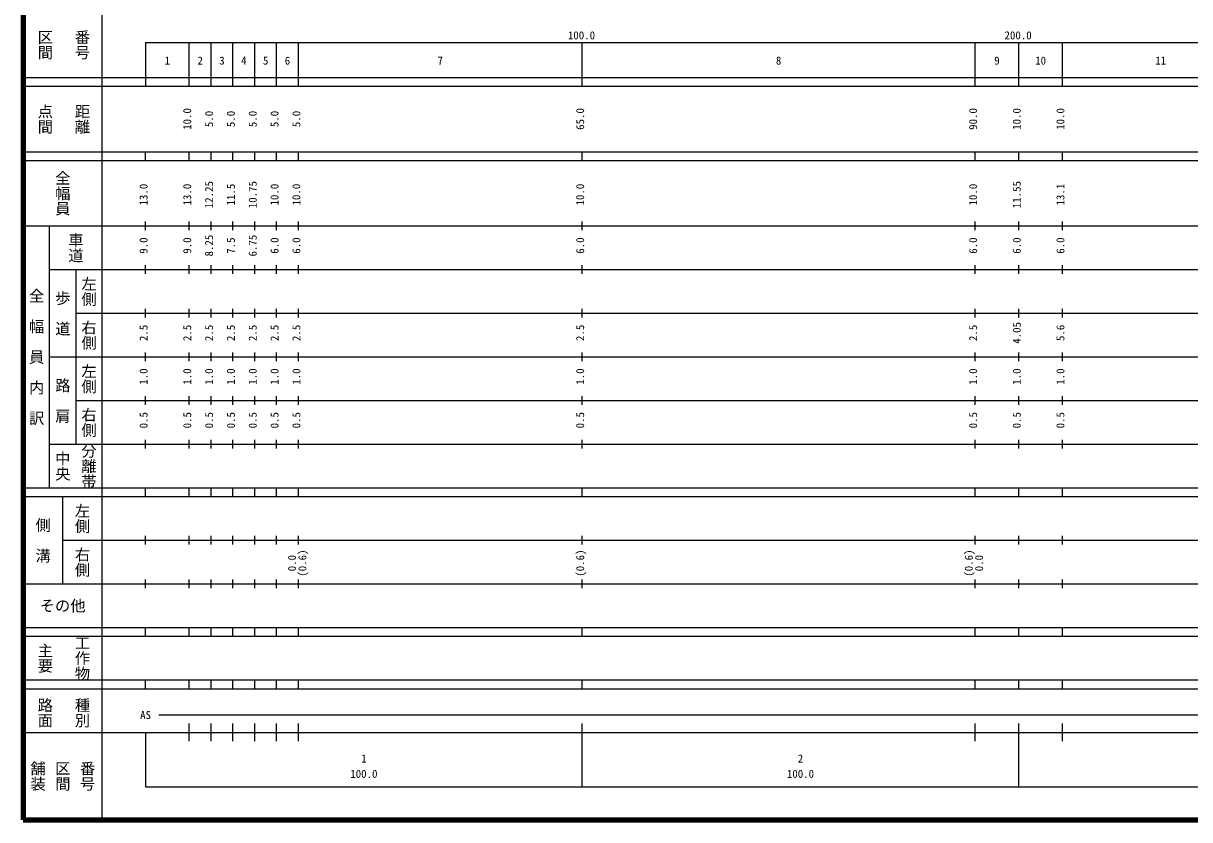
# Model space of a CAD drawing. Units: millimetres on the paper, enlarged 1000 times. Extents: x 40000 to 680000, y 20000 to 380000.
# Drawn here: x 40000 to 307144, y 20000 to 202409 of the extents above; entities that cross this region are included whole.
import ezdxf
from ezdxf.enums import TextEntityAlignment as Align

# ---------------------------------------------------------------- set-up
doc = ezdxf.new("R2010")
doc.units = ezdxf.units.MM
doc.header["$LTSCALE"] = 1000
doc.layers.add('M-TTL', color=2, linetype='Continuous', lineweight=140)
doc.layers.add('M-TTL-BAND', color=7, linetype='Continuous', lineweight=25)
doc.styles.add('@ＭＳ ゴシック', font='')
doc.styles.add('ＭＳ ゴシック', font='')
doc.styles.get('@ＭＳ ゴシック').set_extended_font_data('@MS Gothic')
doc.styles.get('ＭＳ ゴシック').set_extended_font_data('MS Gothic')

msp = doc.modelspace()

# ---------------------------------------------------------------- linework, layer by layer
at = {"layer": 'M-TTL'}
for p, q in [((40000, 380000), (40000, 20000)), ((40000, 20000), (680000, 20000))]:
    msp.add_line(p, q, dxfattribs=at)
at = {"layer": 'M-TTL-BAND'}
for p, q in [((58000, 370000), (58000, 20000)), ((68000, 198000), (579000, 198000)), ((68000, 198000), (68000, 188000)), ((78000, 188000), (78000, 198000)), ((83000, 188000), (83000, 198000)), ((88000, 188000), (88000, 198000)), ((93000, 188000), (93000, 198000)), ((98000, 188000), (98000, 198000)), ((103000, 188000), (103000, 198000)), ((168000, 188000), (168000, 198000)), ((258000, 188000), (258000, 198000)), ((268000, 188000), (268000, 198000)), ((278000, 188000), (278000, 198000)), ((40000, 190000), (579000, 190000)), ((40000, 188000), (579000, 188000)), ((40000, 173000), (579000, 173000)), ((40000, 171000), (579000, 171000)), ((68000, 171000), (68000, 173000)), ((78000, 171000), (78000, 173000)), ((83000, 171000), (83000, 173000)), ((88000, 171000), (88000, 173000)), ((93000, 171000), (93000, 173000)), ((98000, 171000), (98000, 173000)), ((103000, 171000), (103000, 173000)), ((168000, 171000), (168000, 173000)), ((258000, 171000), (258000, 173000)), ((268000, 171000), (268000, 173000)), ((278000, 171000), (278000, 173000)), ((40000, 156000), (579000, 156000)), ((46000, 96000), (46000, 156000)), ((68000, 155000), (68000, 157000)), ((78000, 155000), (78000, 157000)), ((83000, 155000), (83000, 157000)), ((88000, 155000), (88000, 157000)), ((93000, 155000), (93000, 157000)), ((98000, 155000), (98000, 157000)), ((103000, 155000), (103000, 157000)), ((168000, 155000), (168000, 157000)), ((258000, 155000), (258000, 157000)), ((268000, 155000), (268000, 157000)), ((278000, 155000), (278000, 157000)), ((68000, 145000), (68000, 147000)), ((78000, 145000), (78000, 147000)), ((83000, 145000), (83000, 147000)), ((88000, 145000), (88000, 147000)), ((93000, 145000), (93000, 147000)), ((98000, 145000), (98000, 147000)), ((103000, 145000), (103000, 147000)), ((168000, 145000), (168000, 147000)), ((258000, 145000), (258000, 147000)), ((268000, 145000), (268000, 147000)), ((278000, 145000), (278000, 147000)), ((46000, 146000), (579000, 146000)), ((52000, 146000), (52000, 106000)), ((68000, 135000), (68000, 137000)), ((78000, 135000), (78000, 137000)), ((83000, 135000), (83000, 137000)), ((88000, 135000), (88000, 137000)), ((93000, 135000), (93000, 137000)), ((98000, 135000), (98000, 137000)), ((103000, 135000), (103000, 137000)), ((168000, 135000), (168000, 137000)), ((258000, 135000), (258000, 137000)), ((268000, 135000), (268000, 137000)), ((278000, 135000), (278000, 137000)), ((52000, 136000), (579000, 136000)), ((46000, 126000), (579000, 126000)), ((68000, 125000), (68000, 127000)), ((78000, 125000), (78000, 127000)), ((83000, 125000), (83000, 127000)), ((88000, 125000), (88000, 127000)), ((93000, 125000), (93000, 127000)), ((98000, 125000), (98000, 127000)), ((103000, 125000), (103000, 127000)), ((168000, 125000), (168000, 127000)), ((258000, 125000), (258000, 127000)), ((268000, 125000), (268000, 127000)), ((278000, 125000), (278000, 127000)), ((52000, 116000), (579000, 116000)), ((68000, 115000), (68000, 117000)), ((78000, 115000), (78000, 117000)), ((83000, 115000), (83000, 117000)), ((88000, 115000), (88000, 117000)), ((93000, 115000), (93000, 117000)), ((98000, 115000), (98000, 117000)), ((103000, 115000), (103000, 117000)), ((168000, 115000), (168000, 117000)), ((258000, 115000), (258000, 117000)), ((268000, 115000), (268000, 117000)), ((278000, 115000), (278000, 117000)), ((68000, 105000), (68000, 107000)), ((78000, 105000), (78000, 107000)), ((83000, 105000), (83000, 107000)), ((88000, 105000), (88000, 107000)), ((93000, 105000), (93000, 107000)), ((98000, 105000), (98000, 107000)), ((103000, 105000), (103000, 107000)), ((168000, 105000), (168000, 107000)), ((258000, 105000), (258000, 107000)), ((268000, 105000), (268000, 107000)), ((278000, 105000), (278000, 107000)), ((46000, 106000), (579000, 106000)), ((40000, 96000), (579000, 96000)), ((40000, 94000), (579000, 94000)), ((49000, 94000), (49000, 74000)), ((68000, 94000), (68000, 96000)), ((78000, 94000), (78000, 96000)), ((83000, 94000), (83000, 96000)), ((88000, 94000), (88000, 96000)), ((93000, 94000), (93000, 96000)), ((98000, 94000), (98000, 96000)), ((103000, 94000), (103000, 96000)), ((168000, 94000), (168000, 96000)), ((258000, 94000), (258000, 96000)), ((268000, 94000), (268000, 96000)), ((278000, 94000), (278000, 96000)), ((49000, 84000), (579000, 84000)), ((68000, 83000), (68000, 85000)), ((78000, 83000), (78000, 85000)), ((83000, 83000), (83000, 85000)), ((88000, 83000), (88000, 85000)), ((93000, 83000), (93000, 85000)), ((98000, 83000), (98000, 85000)), ((103000, 83000), (103000, 85000)), ((168000, 83000), (168000, 85000)), ((258000, 83000), (258000, 85000)), ((268000, 83000), (268000, 85000)), ((278000, 83000), (278000, 85000)), ((68000, 73000), (68000, 75000)), ((78000, 73000), (78000, 75000)), ((83000, 73000), (83000, 75000)), ((88000, 73000), (88000, 75000)), ((93000, 73000), (93000, 75000)), ((98000, 73000), (98000, 75000)), ((103000, 73000), (103000, 75000)), ((168000, 73000), (168000, 75000)), ((258000, 73000), (258000, 75000)), ((268000, 73000), (268000, 75000)), ((278000, 73000), (278000, 75000)), ((40000, 74000), (579000, 74000)), ((40000, 64000), (579000, 64000)), ((40000, 62000), (579000, 62000)), ((68000, 62000), (68000, 64000)), ((78000, 62000), (78000, 64000)), ((83000, 62000), (83000, 64000)), ((88000, 62000), (88000, 64000)), ((93000, 62000), (93000, 64000)), ((98000, 62000), (98000, 64000)), ((103000, 62000), (103000, 64000)), ((168000, 62000), (168000, 64000)), ((258000, 62000), (258000, 64000)), ((268000, 62000), (268000, 64000)), ((278000, 62000), (278000, 64000)), ((40000, 52000), (579000, 52000)), ((68000, 50000), (68000, 52000)), ((78000, 50000), (78000, 52000)), ((83000, 50000), (83000, 52000)), ((88000, 50000), (88000, 52000)), ((93000, 50000), (93000, 52000)), ((98000, 50000), (98000, 52000)), ((103000, 50000), (103000, 52000)), ((168000, 50000), (168000, 52000)), ((258000, 50000), (258000, 52000)), ((268000, 50000), (268000, 52000)), ((278000, 50000), (278000, 52000)), ((40000, 50000), (579000, 50000)), ((71000, 44000), (562000, 44000)), ((78000, 38000), (78000, 42000)), ((83000, 38000), (83000, 42000)), ((88000, 38000), (88000, 42000)), ((93000, 38000), (93000, 42000)), ((98000, 38000), (98000, 42000)), ((103000, 38000), (103000, 42000)), ((168000, 27500), (168000, 42000)), ((258000, 38000), (258000, 42000)), ((268000, 27500), (268000, 42000)), ((278000, 38000), (278000, 42000)), ((40000, 40000), (579000, 40000)), ((68000, 40000), (68000, 27500)), ((68000, 27500), (579000, 27500))]:
    msp.add_line(p, q, dxfattribs=at)

# ---------------------------------------------------------------- texts
at = {"layer": 'M-TTL-BAND', "style": '@ＭＳ ゴシック'}
for s, p in [('区間', (45000, 197500)), ('番号', (53500, 197500)), ('点間', (45000, 180500)), ('距離', (53500, 180500)), ('全幅員', (49000, 163500)), ('車道', (52000, 151000)), ('左側', (55000, 141000)), ('全\u3000幅\u3000員\u3000内\u3000訳', (43000, 126000)), ('歩\u3000道', (49000, 136000)), ('右側', (55000, 131000)), ('左側', (55000, 121000)), ('路\u3000肩', (49000, 116000)), ('右側', (55000, 111000)), ('中央', (49000, 101000)), ('分離帯', (55000, 101000)), ('左側', (53500, 89000)), ('側\u3000溝', (44500, 84000)), ('右側', (53500, 79000)), ('工作物', (53500, 57000)), ('主要', (45000, 57000)), ('路面', (45000, 44500)), ('種別', (53500, 44500)), ('舗装', (43333, 30000)), ('区間', (49000, 30000)), ('番号', (54667, 30000))]:
    msp.add_text(s, height=2566, rotation=270, dxfattribs=at).set_placement(p, align=Align.MIDDLE_CENTER)
at = {"layer": 'M-TTL-BAND', "style": 'ＭＳ ゴシック'}
for s, p in [('100.0', (167844, 198195)), ('200.0', (267844, 198195)), ('1', (73000, 192405)), ('2', (80500, 192405)), ('3', (85500, 192405)), ('4', (90500, 192405)), ('5', (95500, 192405)), ('6', (100500, 192405)), ('7', (135500, 192405)), ('8', (213000, 192405)), ('9', (263000, 192405)), ('10', (273000, 192405)), ('11', (300500, 192405)), ('AS', (68000, 42500)), ('1', (118000, 32523)), ('2', (218000, 32523)), ('100.0', (118000, 29033)), ('100.0', (218000, 29033))]:
    msp.add_text(s, height=1833, dxfattribs=at).set_placement(p, align=Align.BOTTOM_CENTER)
for s, p in [('10.0', (79000, 180500)), ('5.0', (84000, 180500)), ('5.0', (89000, 180500)), ('5.0', (94000, 180500)), ('5.0', (99000, 180500)), ('5.0', (104000, 180500)), ('65.0', (169000, 180500)), ('90.0', (259000, 180500)), ('10.0', (269000, 180500)), ('10.0', (279000, 180500)), ('12.25', (84000, 163174)), ('10.75', (94000, 163174)), ('11.55', (269000, 163174)), ('13.0', (69000, 163174)), ('13.0', (79000, 163174)), ('11.5', (89000, 163174)), ('10.0', (99000, 163174)), ('10.0', (104000, 163174)), ('10.0', (169000, 163174)), ('10.0', (259000, 163174)), ('13.1', (279000, 163174)), ('9.0', (69000, 151500)), ('9.0', (79000, 151500)), ('8.25', (84000, 151500)), ('7.5', (89000, 151500)), ('6.75', (94000, 151500)), ('6.0', (99000, 151500)), ('6.0', (104000, 151500)), ('6.0', (169000, 151500)), ('6.0', (259000, 151500)), ('6.0', (269000, 151500)), ('6.0', (279000, 151500)), ('4.05', (269000, 131500)), ('2.5', (69000, 131500)), ('2.5', (79000, 131500)), ('2.5', (84000, 131500)), ('2.5', (89000, 131500)), ('2.5', (94000, 131500)), ('2.5', (99000, 131500)), ('2.5', (104000, 131500)), ('2.5', (169000, 131500)), ('2.5', (259000, 131500)), ('5.6', (279000, 131500)), ('1.0', (69000, 121500)), ('1.0', (79000, 121500)), ('1.0', (84000, 121500)), ('1.0', (89000, 121500)), ('1.0', (94000, 121500)), ('1.0', (99000, 121500)), ('1.0', (104000, 121500)), ('1.0', (169000, 121500)), ('1.0', (259000, 121500)), ('1.0', (269000, 121500)), ('1.0', (279000, 121500)), ('0.5', (69000, 111500)), ('0.5', (79000, 111500)), ('0.5', (84000, 111500)), ('0.5', (89000, 111500)), ('0.5', (94000, 111500)), ('0.5', (99000, 111500)), ('0.5', (104000, 111500)), ('0.5', (169000, 111500)), ('0.5', (259000, 111500)), ('0.5', (269000, 111500)), ('0.5', (279000, 111500)), ('0.0', (103000, 78764)), ('(0.6)', (105370, 78764)), ('(0.6)', (169000, 78764)), ('(0.6)', (258000, 78764)), ('0.0', (260370, 78764))]:
    msp.add_text(s, height=1833, rotation=90, dxfattribs=at).set_placement(p, align=Align.BOTTOM_CENTER)
msp.add_text('その他', height=2566, dxfattribs=at).set_placement((49000, 69000), align=Align.MIDDLE_CENTER)

doc.saveas('drawing.dxf')
